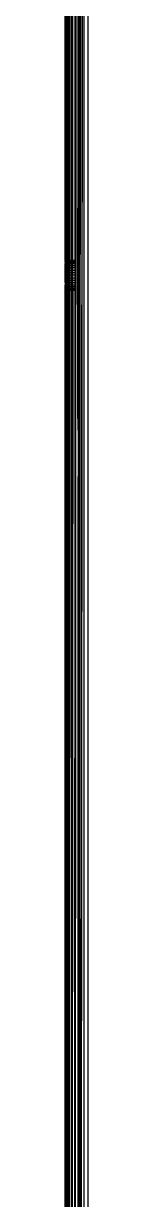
# Model space of a CAD drawing. Header units: inches. Extents: x 12 to 4609, y 5 to 3256.
# Drawn here: x 783.7 to 787.5, y 1837.8 to 2033.7 of the extents above; entities that cross this region are included whole.
import ezdxf

# ---------------------------------------------------------------- set-up
doc = ezdxf.new("R2010")
doc.units = ezdxf.units.IN
doc.header["$MEASUREMENT"] = 0

msp = doc.modelspace()

# ---------------------------------------------------------------- linework, layer by layer
for p, q in [((784.43, 2546.79), (784.12, 1736.45)), ((784.43, 2546.79), (784.32, 1736.72)), ((785.78, 2545.65), (785.27, 1737.59)), ((785.38, 1737.68), (785.78, 2545.65)), ((785.84, 1967.94), (786.32, 2545.27)), ((786.32, 2545.27), (786.16, 1952.31)), ((786.9, 2544.89), (786.32, 1738.35)), ((786.9, 2544.89), (786.78, 1738.65)), ((787.49, 2544.51), (787.49, 1739.11)), ((786.01, 1738.14), (785.94, 2295.26)), ((785.84, 1967.94), (785.89, 2126.46)), ((786.01, 1738.14), (786.16, 2119.53)), ((786.16, 1952.31), (786.16, 2119.53)), ((783.69, 1994.31), (783.69, 2089.31)), ((783.75, 2089.31), (783.75, 1994.31)), ((783.8, 1994.31), (783.82, 2089.31)), ((783.92, 2089.31), (783.91, 1994.31)), ((783.99, 2089.31), (783.97, 1994.31)), ((784.01, 1994.31), (784.03, 2089.31)), ((784.21, 2089.31), (784.18, 1994.31)), ((784.54, 1994.31), (784.58, 2089.31)), ((784.78, 2089.31), (784.78, 1994.31)), ((784.82, 2089.31), (784.82, 1994.31)), ((784.97, 1994.31), (785.02, 2089.31)), ((785.32, 2089.31), (785.3, 1994.31)), ((786.5, 2043.73), (786.32, 1738.35)), ((783.69, 1994.31), (783.69, 1994.27)), ((783.69, 1994.31), (783.75, 1994.31)), ((783.69, 1994.27), (783.69, 1994.16)), ((783.69, 1994.27), (783.75, 1994.27)), ((783.69, 1994.16), (783.75, 1994.16)), ((783.69, 1993.97), (783.69, 1994.16)), ((783.69, 1993.97), (783.75, 1993.97)), ((783.69, 1993.97), (783.69, 1993.72)), ((783.69, 1993.42), (783.69, 1993.72)), ((783.69, 1993.72), (783.75, 1993.72)), ((783.69, 1993.06), (783.69, 1993.42)), ((783.69, 1993.42), (783.75, 1993.42)), ((783.69, 1992.66), (783.69, 1993.06)), ((783.69, 1993.06), (783.75, 1993.06)), ((783.75, 1994.31), (783.8, 1994.31)), ((783.75, 1994.31), (783.75, 1994.27)), ((783.75, 1994.27), (783.8, 1994.27)), ((783.75, 1994.27), (783.75, 1994.16)), ((783.75, 1994.16), (783.8, 1994.16)), ((783.75, 1994.16), (783.75, 1993.97)), ((783.75, 1993.97), (783.8, 1993.97)), ((783.75, 1993.97), (783.75, 1993.72)), ((783.75, 1993.72), (783.8, 1993.72)), ((783.75, 1993.72), (783.75, 1993.42)), ((783.75, 1993.42), (783.8, 1993.42)), ((783.75, 1993.42), (783.75, 1993.06)), ((783.75, 1993.06), (783.8, 1993.06)), ((783.75, 1993.06), (783.75, 1992.66)), ((783.8, 1994.31), (783.91, 1994.31)), ((783.8, 1994.27), (783.8, 1994.31)), ((783.8, 1994.27), (783.91, 1994.27)), ((783.8, 1994.16), (783.8, 1994.27)), ((783.8, 1994.16), (783.91, 1994.16)), ((783.8, 1993.97), (783.8, 1994.16)), ((783.8, 1993.97), (783.91, 1993.97)), ((783.8, 1993.72), (783.8, 1993.97)), ((783.8, 1993.72), (783.91, 1993.72)), ((783.8, 1993.42), (783.8, 1993.72)), ((783.8, 1993.42), (783.91, 1993.42)), ((783.8, 1993.06), (783.8, 1993.42)), ((783.8, 1993.06), (783.91, 1993.06)), ((783.8, 1992.66), (783.8, 1993.06)), ((783.91, 1994.31), (783.97, 1994.31)), ((783.91, 1994.31), (783.91, 1994.27)), ((783.91, 1994.27), (783.97, 1994.27)), ((783.91, 1994.27), (783.91, 1994.16)), ((783.91, 1994.16), (783.97, 1994.16)), ((783.91, 1994.16), (783.91, 1993.97)), ((783.91, 1993.97), (783.97, 1993.97)), ((783.91, 1993.97), (783.91, 1993.72)), ((783.91, 1993.72), (783.97, 1993.72)), ((783.91, 1993.72), (783.91, 1993.42)), ((783.91, 1993.42), (783.97, 1993.42)), ((783.91, 1993.42), (783.91, 1993.06)), ((783.91, 1993.06), (783.97, 1993.06)), ((783.91, 1993.06), (783.91, 1992.66)), ((783.97, 1994.31), (784.01, 1994.31)), ((783.97, 1994.31), (783.97, 1994.27)), ((783.97, 1994.27), (784.01, 1994.27)), ((783.97, 1994.27), (783.97, 1994.16)), ((783.97, 1994.16), (784, 1994.16)), ((783.97, 1994.16), (783.97, 1993.97)), ((783.97, 1993.97), (784, 1993.97)), ((783.97, 1993.97), (783.97, 1993.72)), ((783.97, 1993.72), (784, 1993.72)), ((783.97, 1993.72), (783.97, 1993.42)), ((783.97, 1993.42), (784, 1993.42)), ((783.97, 1993.42), (783.97, 1993.06)), ((783.97, 1993.06), (784, 1993.06)), ((783.97, 1993.06), (783.97, 1992.66)), ((784.01, 1994.31), (784.18, 1994.31)), ((784.01, 1994.27), (784.01, 1994.31)), ((784.01, 1994.27), (784.18, 1994.27)), ((784, 1994.16), (784.01, 1994.27)), ((784, 1994.16), (784.18, 1994.16)), ((784, 1993.97), (784, 1994.16)), ((784, 1993.97), (784.18, 1993.97)), ((784, 1993.72), (784, 1993.97)), ((784, 1993.72), (784.18, 1993.72)), ((784, 1993.42), (784, 1993.72)), ((784, 1993.42), (784.18, 1993.42)), ((784, 1993.06), (784, 1993.42)), ((784, 1993.06), (784.18, 1993.06)), ((784, 1992.66), (784, 1993.06)), ((784.18, 1994.31), (784.18, 1994.27)), ((784.18, 1994.27), (784.18, 1994.16)), ((784.18, 1994.16), (784.18, 1993.97)), ((784.18, 1993.97), (784.18, 1993.72)), ((784.18, 1993.72), (784.18, 1993.42)), ((784.18, 1993.42), (784.18, 1993.06)), ((784.18, 1993.06), (784.18, 1992.66)), ((784.54, 1994.31), (784.78, 1994.31)), ((784.54, 1994.27), (784.54, 1994.31)), ((784.54, 1994.27), (784.78, 1994.27)), ((784.54, 1994.16), (784.54, 1994.27)), ((784.54, 1994.16), (784.78, 1994.16)), ((784.54, 1993.97), (784.54, 1994.16)), ((784.54, 1993.97), (784.78, 1993.97)), ((784.54, 1993.72), (784.54, 1993.97)), ((784.54, 1993.72), (784.78, 1993.72)), ((784.54, 1993.42), (784.54, 1993.72)), ((784.54, 1993.42), (784.78, 1993.42)), ((784.54, 1993.06), (784.54, 1993.42)), ((784.54, 1993.06), (784.78, 1993.06)), ((784.54, 1992.66), (784.54, 1993.06)), ((784.78, 1994.31), (784.82, 1994.31)), ((784.78, 1994.31), (784.78, 1994.27)), ((784.78, 1994.27), (784.82, 1994.27)), ((784.78, 1994.27), (784.78, 1994.16)), ((784.78, 1994.16), (784.82, 1994.16)), ((784.78, 1994.16), (784.78, 1993.97)), ((784.78, 1993.97), (784.82, 1993.97)), ((784.78, 1993.97), (784.78, 1993.72)), ((784.78, 1993.72), (784.82, 1993.72)), ((784.78, 1993.72), (784.78, 1993.42)), ((784.78, 1993.42), (784.82, 1993.42)), ((784.78, 1993.42), (784.78, 1993.06)), ((784.78, 1993.06), (784.82, 1993.06)), ((784.78, 1993.06), (784.78, 1992.66)), ((784.82, 1994.31), (784.97, 1994.31)), ((784.82, 1994.31), (784.82, 1994.27)), ((784.82, 1994.27), (784.97, 1994.27)), ((784.82, 1994.27), (784.82, 1994.16)), ((784.82, 1994.16), (784.97, 1994.16)), ((784.82, 1994.16), (784.82, 1993.97)), ((784.82, 1993.97), (784.97, 1993.97)), ((784.82, 1993.97), (784.82, 1993.72)), ((784.82, 1993.72), (784.97, 1993.72)), ((784.82, 1993.72), (784.82, 1993.42)), ((784.82, 1993.42), (784.97, 1993.42)), ((784.82, 1993.42), (784.82, 1993.06)), ((784.82, 1993.06), (784.97, 1993.06)), ((784.82, 1993.06), (784.82, 1992.66)), ((784.97, 1994.31), (785.3, 1994.31)), ((784.97, 1994.27), (784.97, 1994.31)), ((784.97, 1994.27), (785.3, 1994.27)), ((784.97, 1994.16), (784.97, 1994.27)), ((784.97, 1994.16), (785.3, 1994.16)), ((784.97, 1993.97), (784.97, 1994.16)), ((784.97, 1993.97), (785.3, 1993.97)), ((784.97, 1993.72), (784.97, 1993.97)), ((784.97, 1993.72), (785.3, 1993.72)), ((784.97, 1993.42), (784.97, 1993.72)), ((784.97, 1993.42), (785.3, 1993.42)), ((784.97, 1993.06), (784.97, 1993.42)), ((784.97, 1993.06), (785.3, 1993.06)), ((784.97, 1992.66), (784.97, 1993.06)), ((785.3, 1994.31), (785.3, 1994.27)), ((785.3, 1994.27), (785.3, 1994.16)), ((785.3, 1994.16), (785.3, 1993.97)), ((785.3, 1993.97), (785.3, 1993.72)), ((785.3, 1993.72), (785.3, 1993.42)), ((785.3, 1993.42), (785.3, 1993.06)), ((785.3, 1993.06), (785.3, 1992.66)), ((783.69, 1992.24), (783.69, 1992.66)), ((783.69, 1992.66), (783.75, 1992.66)), ((783.69, 1991.81), (783.69, 1992.24)), ((783.69, 1992.24), (783.75, 1992.24)), ((783.69, 1991.37), (783.69, 1991.81)), ((783.75, 1991.81), (783.69, 1991.81)), ((783.69, 1990.95), (783.69, 1991.37)), ((783.69, 1991.37), (783.75, 1991.37)), ((783.75, 1992.66), (783.8, 1992.66)), ((783.75, 1992.66), (783.75, 1992.24)), ((783.75, 1992.24), (783.8, 1992.24)), ((783.75, 1992.24), (783.75, 1991.81)), ((783.8, 1991.81), (783.75, 1991.81)), ((783.75, 1991.81), (783.75, 1991.37)), ((783.75, 1991.37), (783.8, 1991.37)), ((783.75, 1991.37), (783.75, 1990.95)), ((783.8, 1992.66), (783.91, 1992.66)), ((783.8, 1992.24), (783.8, 1992.66)), ((783.8, 1992.24), (783.91, 1992.24)), ((783.8, 1991.81), (783.8, 1992.24)), ((783.91, 1991.81), (783.8, 1991.81)), ((783.8, 1991.37), (783.8, 1991.81)), ((783.8, 1991.37), (783.91, 1991.37)), ((783.8, 1990.95), (783.8, 1991.37)), ((783.91, 1992.66), (783.97, 1992.66)), ((783.91, 1992.66), (783.91, 1992.24)), ((783.91, 1992.24), (783.97, 1992.24)), ((783.91, 1992.24), (783.91, 1991.81)), ((783.97, 1991.81), (783.91, 1991.81)), ((783.91, 1991.81), (783.91, 1991.37)), ((783.91, 1991.37), (783.97, 1991.37)), ((783.91, 1991.37), (783.91, 1990.95)), ((783.97, 1992.66), (784, 1992.66)), ((783.97, 1992.66), (783.97, 1992.24)), ((783.97, 1992.24), (784, 1992.24)), ((783.97, 1992.24), (783.97, 1991.81)), ((784, 1991.81), (783.97, 1991.81)), ((783.97, 1991.81), (783.97, 1991.37)), ((783.97, 1991.37), (784, 1991.37)), ((783.97, 1991.37), (783.97, 1990.95)), ((784, 1991.81), (784, 1992.24)), ((784.18, 1991.81), (784, 1991.81)), ((784, 1991.37), (784, 1991.81)), ((784, 1991.37), (784.18, 1991.37)), ((784, 1990.95), (784, 1991.37)), ((784, 1992.66), (784.18, 1992.66)), ((784, 1992.24), (784, 1992.66)), ((784, 1992.24), (784.18, 1992.24)), ((784.18, 1992.66), (784.18, 1992.24)), ((784.18, 1992.24), (784.18, 1991.81)), ((784.18, 1991.81), (784.18, 1991.37)), ((784.18, 1991.37), (784.18, 1990.95)), ((784.54, 1992.66), (784.78, 1992.66)), ((784.54, 1992.24), (784.54, 1992.66)), ((784.54, 1992.24), (784.78, 1992.24)), ((784.54, 1991.81), (784.54, 1992.24)), ((784.78, 1991.81), (784.54, 1991.81)), ((784.54, 1991.37), (784.54, 1991.81)), ((784.54, 1990.95), (784.54, 1991.37)), ((784.54, 1991.37), (784.78, 1991.37)), ((784.78, 1992.66), (784.82, 1992.66)), ((784.78, 1992.66), (784.78, 1992.24)), ((784.78, 1992.24), (784.82, 1992.24)), ((784.78, 1992.24), (784.78, 1991.81)), ((784.82, 1991.81), (784.78, 1991.81)), ((784.78, 1991.81), (784.78, 1991.37)), ((784.78, 1991.37), (784.82, 1991.37)), ((784.78, 1991.37), (784.78, 1990.95)), ((784.82, 1992.66), (784.97, 1992.66)), ((784.82, 1992.66), (784.82, 1992.24)), ((784.82, 1992.24), (784.97, 1992.24)), ((784.82, 1992.24), (784.82, 1991.81)), ((784.97, 1991.81), (784.82, 1991.81)), ((784.82, 1991.81), (784.82, 1991.37)), ((784.82, 1991.37), (784.97, 1991.37)), ((784.82, 1991.37), (784.82, 1990.95)), ((784.97, 1992.66), (785.3, 1992.66)), ((784.97, 1992.24), (784.97, 1992.66)), ((784.97, 1992.24), (785.3, 1992.24)), ((784.97, 1991.81), (784.97, 1992.24)), ((785.3, 1991.81), (784.97, 1991.81)), ((784.97, 1991.37), (784.97, 1991.81)), ((784.97, 1991.37), (785.3, 1991.37)), ((784.97, 1990.95), (784.97, 1991.37)), ((785.3, 1992.66), (785.3, 1992.24)), ((785.3, 1992.24), (785.3, 1991.81)), ((785.3, 1991.81), (785.3, 1991.37)), ((785.3, 1991.37), (785.3, 1990.95)), ((783.69, 1990.56), (783.69, 1990.95)), ((783.69, 1990.95), (783.75, 1990.95)), ((783.69, 1990.56), (783.69, 1990.2)), ((783.69, 1990.56), (783.75, 1990.56)), ((783.69, 1989.89), (783.69, 1990.2)), ((783.69, 1990.2), (783.75, 1990.2)), ((783.69, 1989.64), (783.69, 1989.89)), ((783.69, 1989.89), (783.75, 1989.89)), ((783.69, 1989.46), (783.69, 1989.64)), ((783.69, 1989.64), (783.75, 1989.64)), ((783.69, 1989.35), (783.69, 1989.46)), ((783.69, 1989.46), (783.75, 1989.46)), ((783.69, 1989.35), (783.69, 1989.31)), ((783.69, 1989.35), (783.75, 1989.35)), ((783.69, 1989.31), (783.75, 1989.31)), ((783.69, 1735.31), (783.69, 1989.31)), ((783.75, 1990.95), (783.8, 1990.95)), ((783.75, 1990.95), (783.75, 1990.56)), ((783.75, 1990.56), (783.8, 1990.56)), ((783.75, 1990.56), (783.75, 1990.2)), ((783.75, 1990.2), (783.8, 1990.2)), ((783.75, 1990.2), (783.75, 1989.89)), ((783.75, 1989.89), (783.8, 1989.89)), ((783.75, 1989.89), (783.75, 1989.64)), ((783.75, 1989.64), (783.8, 1989.64)), ((783.75, 1989.64), (783.75, 1989.46)), ((783.75, 1989.46), (783.8, 1989.46)), ((783.75, 1989.46), (783.75, 1989.35)), ((783.75, 1989.35), (783.8, 1989.35)), ((783.75, 1989.35), (783.75, 1989.31)), ((783.75, 1989.31), (783.76, 1735.75)), ((783.75, 1989.31), (783.8, 1989.31)), ((783.76, 1735.75), (783.8, 1989.31)), ((783.8, 1990.95), (783.91, 1990.95)), ((783.8, 1990.56), (783.8, 1990.95)), ((783.8, 1990.56), (783.91, 1990.56)), ((783.8, 1990.2), (783.8, 1990.56)), ((783.8, 1990.2), (783.91, 1990.2)), ((783.8, 1989.89), (783.8, 1990.2)), ((783.8, 1989.89), (783.91, 1989.89)), ((783.8, 1989.64), (783.8, 1989.89)), ((783.8, 1989.46), (783.8, 1989.64)), ((783.8, 1989.64), (783.91, 1989.64)), ((783.8, 1989.35), (783.8, 1989.46)), ((783.8, 1989.46), (783.91, 1989.46)), ((783.8, 1989.31), (783.8, 1989.35)), ((783.8, 1989.35), (783.91, 1989.35)), ((783.8, 1989.31), (783.91, 1989.31)), ((783.91, 1989.31), (783.89, 1736.07)), ((783.96, 1989.31), (783.89, 1736.07)), ((783.91, 1990.95), (783.97, 1990.95)), ((783.91, 1990.95), (783.91, 1990.56)), ((783.91, 1990.56), (783.97, 1990.56)), ((783.91, 1990.56), (783.91, 1990.2)), ((783.91, 1990.2), (783.96, 1990.2)), ((783.91, 1990.2), (783.91, 1989.89)), ((783.91, 1989.89), (783.96, 1989.89)), ((783.91, 1989.89), (783.91, 1989.64)), ((783.91, 1989.64), (783.96, 1989.64)), ((783.91, 1989.64), (783.91, 1989.46)), ((783.91, 1989.46), (783.91, 1989.35)), ((783.91, 1989.46), (783.96, 1989.46)), ((783.91, 1989.35), (783.91, 1989.31)), ((783.91, 1989.35), (783.96, 1989.35)), ((783.91, 1989.31), (783.96, 1989.31)), ((783.95, 1736.2), (784, 1989.31)), ((783.96, 1989.89), (783.96, 1989.64)), ((783.96, 1989.64), (783.96, 1989.46)), ((783.96, 1989.64), (784, 1989.64)), ((783.96, 1989.46), (783.96, 1989.35)), ((783.96, 1989.46), (784, 1989.46)), ((783.96, 1989.35), (783.96, 1989.31)), ((783.96, 1989.35), (784, 1989.35)), ((783.96, 1989.31), (784, 1989.31)), ((783.97, 1990.95), (784, 1990.95)), ((783.97, 1990.95), (783.97, 1990.56)), ((783.97, 1990.56), (784, 1990.56)), ((783.97, 1990.56), (783.96, 1990.2)), ((783.96, 1990.2), (784, 1990.2)), ((783.96, 1990.2), (783.96, 1989.89)), ((783.96, 1989.89), (784, 1989.89)), ((784, 1989.31), (783.99, 1736.26)), ((784, 1990.95), (784.18, 1990.95)), ((784, 1990.56), (784, 1990.95)), ((784, 1990.56), (784.18, 1990.56)), ((784, 1990.2), (784, 1990.56)), ((784, 1990.2), (784.18, 1990.2)), ((784, 1989.89), (784, 1990.2)), ((784, 1989.89), (784.18, 1989.89)), ((784, 1989.64), (784, 1989.89)), ((784, 1989.46), (784, 1989.64)), ((784, 1989.64), (784.18, 1989.64)), ((784, 1989.35), (784, 1989.46)), ((784, 1989.46), (784.18, 1989.46)), ((784, 1989.31), (784, 1989.35)), ((784, 1989.35), (784.18, 1989.35)), ((784, 1989.31), (784.18, 1989.31)), ((784.18, 1989.31), (784.12, 1736.45)), ((784.18, 1990.95), (784.18, 1990.56)), ((784.18, 1990.56), (784.18, 1990.2)), ((784.18, 1990.2), (784.18, 1989.89)), ((784.18, 1989.89), (784.18, 1989.64)), ((784.18, 1989.64), (784.18, 1989.46)), ((784.18, 1989.46), (784.18, 1989.35)), ((784.18, 1989.35), (784.18, 1989.31)), ((784.43, 1736.83), (784.53, 1989.31)), ((784.53, 1989.64), (784.54, 1989.89)), ((784.53, 1989.64), (784.78, 1989.64)), ((784.53, 1989.46), (784.53, 1989.64)), ((784.53, 1989.46), (784.78, 1989.46)), ((784.53, 1989.35), (784.53, 1989.46)), ((784.53, 1989.35), (784.78, 1989.35)), ((784.53, 1989.31), (784.53, 1989.35)), ((784.53, 1989.31), (784.78, 1989.31)), ((784.54, 1990.56), (784.54, 1990.95)), ((784.54, 1990.95), (784.78, 1990.95)), ((784.54, 1990.2), (784.54, 1990.56)), ((784.54, 1990.56), (784.78, 1990.56)), ((784.54, 1990.2), (784.78, 1990.2)), ((784.54, 1989.89), (784.54, 1990.2)), ((784.54, 1989.89), (784.78, 1989.89)), ((784.78, 1989.31), (784.77, 1737.17)), ((784.78, 1990.95), (784.82, 1990.95)), ((784.78, 1990.95), (784.78, 1990.56)), ((784.78, 1990.56), (784.82, 1990.56)), ((784.78, 1990.56), (784.78, 1990.2)), ((784.78, 1990.2), (784.82, 1990.2)), ((784.78, 1990.2), (784.78, 1989.89)), ((784.78, 1989.89), (784.82, 1989.89)), ((784.78, 1989.89), (784.78, 1989.64)), ((784.78, 1989.64), (784.82, 1989.64)), ((784.78, 1989.64), (784.78, 1989.46)), ((784.78, 1989.46), (784.82, 1989.46)), ((784.78, 1989.46), (784.78, 1989.35)), ((784.78, 1989.35), (784.78, 1989.31)), ((784.78, 1989.35), (784.82, 1989.35)), ((784.78, 1989.31), (784.82, 1989.31)), ((784.97, 1989.31), (784.81, 1737.21)), ((784.82, 1989.31), (784.81, 1737.21)), ((784.82, 1990.95), (784.97, 1990.95)), ((784.82, 1990.95), (784.82, 1990.56)), ((784.82, 1990.56), (784.97, 1990.56)), ((784.82, 1990.56), (784.82, 1990.2)), ((784.82, 1990.2), (784.97, 1990.2)), ((784.82, 1990.2), (784.82, 1989.89)), ((784.82, 1989.89), (784.97, 1989.89)), ((784.82, 1989.89), (784.82, 1989.64)), ((784.82, 1989.64), (784.97, 1989.64)), ((784.82, 1989.64), (784.82, 1989.46)), ((784.82, 1989.46), (784.97, 1989.46)), ((784.82, 1989.46), (784.82, 1989.35)), ((784.82, 1989.35), (784.82, 1989.31)), ((784.82, 1989.35), (784.97, 1989.35)), ((784.82, 1989.31), (784.97, 1989.31)), ((784.83, 1737.23), (784.97, 1989.31)), ((784.97, 1990.95), (785.3, 1990.95)), ((784.97, 1990.56), (784.97, 1990.95)), ((784.97, 1990.56), (785.3, 1990.56)), ((784.97, 1990.2), (784.97, 1990.56)), ((784.97, 1990.2), (785.3, 1990.2)), ((784.97, 1989.89), (784.97, 1990.2)), ((784.97, 1989.89), (785.3, 1989.89)), ((784.97, 1989.64), (784.97, 1989.89)), ((784.97, 1989.64), (785.3, 1989.64)), ((784.97, 1989.46), (784.97, 1989.64)), ((784.97, 1989.46), (785.3, 1989.46)), ((784.97, 1989.35), (784.97, 1989.46)), ((784.97, 1989.31), (784.97, 1989.35)), ((784.97, 1989.35), (785.3, 1989.35)), ((784.97, 1989.31), (785.3, 1989.31)), ((785.3, 1989.31), (785.27, 1737.59)), ((785.3, 1990.95), (785.3, 1990.56)), ((785.3, 1990.56), (785.3, 1990.2)), ((785.3, 1990.2), (785.3, 1989.89)), ((785.3, 1989.89), (785.3, 1989.64)), ((785.3, 1989.64), (785.3, 1989.46)), ((785.3, 1989.46), (785.3, 1989.35)), ((785.3, 1989.35), (785.3, 1989.31)), ((785.84, 1967.94), (785.87, 1963.89)), ((785.87, 1963.89), (785.87, 1958.27)), ((785.87, 1958.27), (785.81, 1813.16)), ((785.89, 1737.99), (785.87, 1958.27)), ((786.16, 1952.31), (786.1, 1738.2)), ((786.16, 1738.24), (786.16, 1952.31))]:
    msp.add_line(p, q)

doc.saveas('drawing.dxf')
